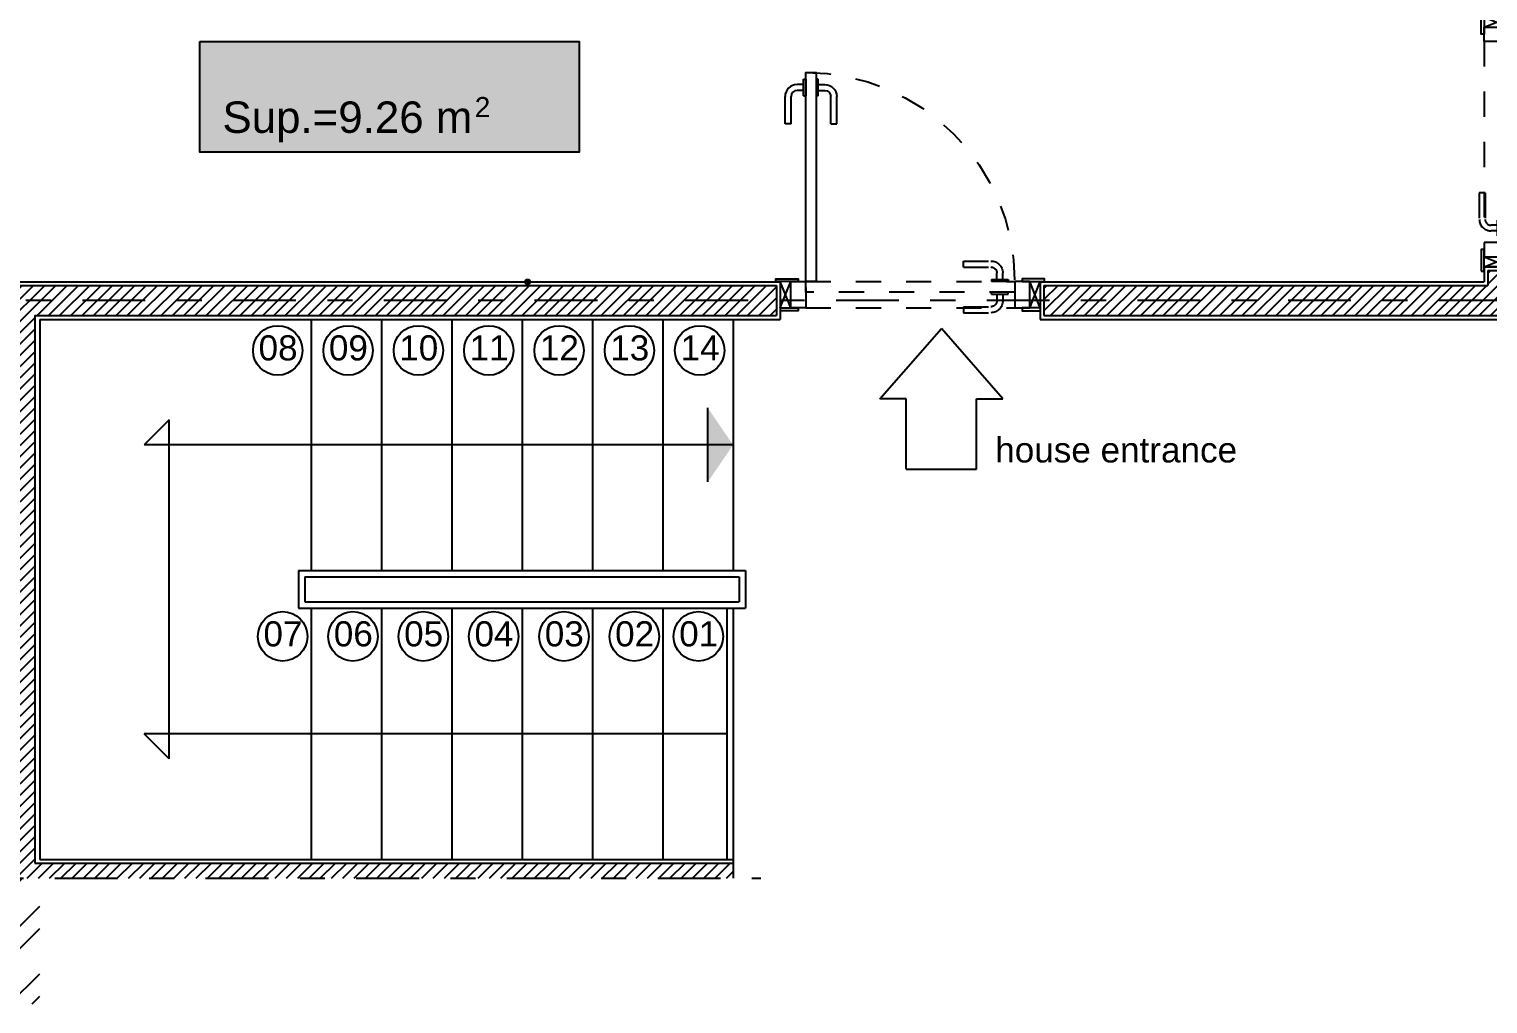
# Model space of a CAD drawing. Header units: millimetres. Extents: x 105 to 1807, y -268 to 915.
# Drawn here: x 981.46 to 987.26, y 434.34 to 438.22 of the extents above; entities that cross this region are included whole.
import ezdxf

# ---------------------------------------------------------------- set-up
doc = ezdxf.new("R2010")
doc.units = ezdxf.units.MM
doc.linetypes.add('HIDDEN2', pattern=[0.1875, 0.125, -0.0625])
doc.linetypes.add('TRAZO_Y_PUNTO', pattern=[1, 0.5, -0.25, 0, -0.25])
for name, color, linetype in [('AUXILIAR', 3, 'Continuous'), ('CARPINTERIA', 3, 'Continuous'), ('EJE', 8, 'Continuous'), ('ENLUCIDO', 8, 'Continuous'), ('ESCALERA', 3, 'Continuous'), ('MURO', 6, 'Continuous'), ('SOMBREADO', 8, 'Continuous'), ('SOMBREADO MURO TERMOARCILLA', 253, 'Continuous'), ('TEXTO', 2, 'Continuous')]:
    doc.layers.add(name, color=color, linetype=linetype)
doc.styles.add('STYLE1', font='arial.ttf', dxfattribs={"height": 0.1})

# ---------------------------------------------------------------- blocks, each defined once
blk = doc.blocks.new('F_Maneta_FSB-001_Planta')
for p, q in [((-0.0275, -0.007), (-0.0275, 0)), ((-0.0275, 0), (0.0275, 0)), ((0.0275, -0.007), (0.0275, 0)), ((0.0275, -0.007), (-0.0275, -0.007)), ((-0.01, -0.007), (-0.01, -0.029)), ((0.01, -0.007), (0.01, -0.029)), ((0.122, -0.049), (0.03, -0.049)), ((0.122, -0.069), (0.03, -0.069)), ((0.122, -0.049), (0.122, -0.069))]:
    blk.add_line(p, q)
for radius in [0.04, 0.02]:
    blk.add_arc((0.03, -0.029), radius, 180, 270)
blk = doc.blocks.new('puerta medianera')
at = {"layer": 'CARPINTERIA'}
for p, q in [((463.1751, 556.74), (463.1751, 556.84)), ((463.2151, 556.84), (463.1751, 556.74)), ((463.1751, 556.84), (463.2151, 556.74)), ((463.2151, 556.84), (463.2151, 556.7628)), ((463.2722, 556.84), (463.2151, 556.84)), ((463.2151, 556.84), (463.2151, 556.74)), ((463.2722, 556.7628), (463.2722, 556.84)), ((464.0722, 556.7628), (464.0722, 556.84)), ((464.0722, 556.84), (464.1294, 556.84)), ((464.1294, 556.84), (464.1294, 556.7628)), ((464.1294, 556.84), (464.1294, 556.74)), ((464.1294, 556.84), (464.1694, 556.74)), ((464.1694, 556.84), (464.1294, 556.74)), ((464.1694, 556.74), (464.1694, 556.84)), ((463.2151, 556.74), (463.1751, 556.74)), ((463.2151, 556.74), (463.2722, 556.74)), ((464.1294, 556.74), (464.0722, 556.74)), ((464.1294, 556.74), (464.1694, 556.74))]:
    blk.add_line(p, q, dxfattribs=at)
at = {"layer": 'CARPINTERIA', "linetype": 'HIDDEN2', "ltscale": 0.25}
for p, q in [((463.2722, 556.84), (464.0722, 556.84)), ((463.8757, 556.8588), (463.9808, 556.8588)), ((463.8757, 556.836), (463.8757, 556.8588)), ((463.8757, 556.836), (463.9808, 556.836)), ((463.9837, 556.788), (464.0465, 556.788)), ((463.9837, 556.788), (463.9837, 556.78)), ((464.0465, 556.78), (463.9837, 556.78)), ((464.0037, 556.788), (464.0037, 556.8131)), ((464.0265, 556.788), (464.0265, 556.8131)), ((464.0465, 556.788), (464.0465, 556.78)), ((463.2722, 556.74), (464.0722, 556.74)), ((463.9837, 556.732), (463.9837, 556.74)), ((464.0465, 556.74), (463.9837, 556.74)), ((463.9837, 556.732), (464.0465, 556.732)), ((464.0037, 556.732), (464.0037, 556.7068)), ((464.0265, 556.732), (464.0265, 556.7068)), ((464.0465, 556.732), (464.0465, 556.74)), ((463.8757, 556.684), (463.8757, 556.6611)), ((463.8757, 556.684), (463.9808, 556.684)), ((463.8757, 556.6611), (463.9808, 556.6611))]:
    blk.add_line(p, q, dxfattribs=at)
at = {"layer": 'CARPINTERIA'}
for points in [[(463.1751, 556.84), (463.2437, 556.84), (463.2437, 556.8514), (463.1751, 556.8514)], [(464.1694, 556.84), (464.1008, 556.84), (464.1008, 556.8514), (464.1694, 556.8514)]]:
    blk.add_lwpolyline(points, dxfattribs=at)
at = {"layer": 'CARPINTERIA', "linetype": 'HIDDEN2', "ltscale": 0.25}
blk.add_lwpolyline([(463.2722, 556.74), (464.0722, 556.74), (464.0722, 556.78), (463.2722, 556.78)], close=True, dxfattribs=at)
at = {"layer": 'CARPINTERIA'}
for points in [[(463.158, 556.74), (463.158, 556.7286), (463.2437, 556.7286), (463.2437, 556.74)], [(463.2722, 556.74), (463.2722, 555.94), (463.3122, 555.94), (463.3122, 556.74)], [(464.1865, 556.74), (464.1865, 556.7286), (464.1008, 556.7286), (464.1008, 556.74)]]:
    blk.add_lwpolyline(points, close=True, dxfattribs=at)
at = {"layer": 'CARPINTERIA', "linetype": 'HIDDEN2', "ltscale": 0.25}
for centre, radius, start, end in [((463.9808, 556.8131), 0.0457, 360, 90), ((463.9808, 556.8131), 0.0229, 360, 90), ((463.2722, 556.74), 0.8, 270, 360), ((463.9808, 556.7068), 0.0229, 270, 360), ((463.9808, 556.7068), 0.0457, 270, 360)]:
    blk.add_arc(centre, radius, start, end, dxfattribs=at)
at = {"layer": 'CARPINTERIA', "extrusion": (0, 0, -1), "xscale": 1.142857142857111, "yscale": 1.142857142857111, "zscale": -1.142857142857143, "rotation": 90}
blk.add_blockref('F_Maneta_FSB-001_Planta', (-463.2722, 555.9971), dxfattribs=at)
at = {"layer": 'CARPINTERIA', "xscale": 1.14285714285711, "yscale": 1.14285714285711, "zscale": 1.14285714285711, "rotation": 90}
blk.add_blockref('F_Maneta_FSB-001_Planta', (463.3122, 555.9971), dxfattribs=at)
blk = doc.blocks.new('pndo')
at = {"layer": 'CARPINTERIA', "linetype": 'HIDDEN2', "ltscale": 0.25}
for p, q in [((439.7526, 452.2157), (439.8578, 452.2157)), ((439.7526, 452.1929), (439.7526, 452.2157)), ((439.7526, 452.1929), (439.8578, 452.1929)), ((439.8806, 452.1449), (439.8806, 452.17)), ((439.9035, 452.1449), (439.9035, 452.17)), ((439.1492, 452.1369), (439.9492, 452.1369)), ((439.8606, 452.1449), (439.9235, 452.1449)), ((439.8606, 452.1449), (439.8606, 452.1369)), ((439.9235, 452.1369), (439.8606, 452.1369)), ((439.8606, 452.0889), (439.8606, 452.0969)), ((439.9235, 452.0969), (439.8606, 452.0969)), ((439.9235, 452.1449), (439.9235, 452.1369)), ((439.9235, 452.0889), (439.9235, 452.0969)), ((439.1492, 452.0369), (439.9492, 452.0369)), ((439.7526, 452.0409), (439.7526, 452.018)), ((439.7526, 452.0409), (439.8578, 452.0409)), ((439.8606, 452.0889), (439.9235, 452.0889)), ((439.8806, 452.0889), (439.8806, 452.0637)), ((439.9035, 452.0889), (439.9035, 452.0637)), ((439.7526, 452.018), (439.8578, 452.018))]:
    blk.add_line(p, q, dxfattribs=at)
at = {"layer": 'CARPINTERIA'}
for p, q in [((439.0921, 452.1369), (439.0521, 452.1369)), ((439.0521, 452.1369), (439.0521, 452.0369)), ((439.0921, 452.0369), (439.0521, 452.1369)), ((439.0521, 452.0369), (439.0921, 452.1369)), ((439.0921, 452.1369), (439.1492, 452.1369)), ((439.0921, 452.0369), (439.0921, 452.1369)), ((439.0921, 452.0369), (439.0921, 452.114)), ((439.1492, 452.114), (439.1492, 452.0369)), ((440.0064, 452.1369), (439.9492, 452.1369)), ((439.9492, 452.114), (439.9492, 452.0369)), ((440.0064, 452.0369), (440.0064, 452.1369)), ((440.0064, 452.1369), (440.0464, 452.1369)), ((440.0064, 452.0369), (440.0464, 452.1369)), ((440.0464, 452.0369), (440.0064, 452.1369)), ((440.0064, 452.0369), (440.0064, 452.114)), ((440.0464, 452.1369), (440.0464, 452.0369)), ((439.1492, 452.0369), (439.0921, 452.0369)), ((439.9492, 452.0369), (440.0064, 452.0369))]:
    blk.add_line(p, q, dxfattribs=at)
for points in [[(439.1492, 452.1369), (439.1492, 452.9369), (439.1892, 452.9369), (439.1892, 452.1369)], [(439.0349, 452.1369), (439.0349, 452.1483), (439.1206, 452.1483), (439.1206, 452.1369)], [(440.0635, 452.1369), (440.0635, 452.1483), (439.9778, 452.1483), (439.9778, 452.1369)], [(439.0349, 452.0254), (439.0349, 452.0369), (439.1206, 452.0369), (439.1206, 452.0254)], [(440.0635, 452.0254), (440.0635, 452.0369), (439.9778, 452.0369), (439.9778, 452.0254)]]:
    blk.add_lwpolyline(points, close=True, dxfattribs=at)
at = {"layer": 'CARPINTERIA', "linetype": 'HIDDEN2', "ltscale": 0.25}
blk.add_lwpolyline([(439.1492, 452.1369), (439.9492, 452.1369), (439.9492, 452.0969), (439.1492, 452.0969)], close=True, dxfattribs=at)
for centre, radius, start, end in [((439.1492, 452.1369), 0.8, 360, 90), ((439.8578, 452.17), 0.0457, 360, 90), ((439.8578, 452.17), 0.0229, 360, 90), ((439.8578, 452.0637), 0.0229, 270, 360), ((439.8578, 452.0637), 0.0457, 270, 360)]:
    blk.add_arc(centre, radius, start, end, dxfattribs=at)
at = {"layer": 'CARPINTERIA', "xscale": 1.14285714285711, "yscale": 1.14285714285711, "zscale": 1.14285714285711, "rotation": 269.9999999998696}
blk.add_blockref('F_Maneta_FSB-001_Planta', (439.1492, 452.8797), dxfattribs=at)
at = {"layer": 'CARPINTERIA', "extrusion": (0, 0, -1), "xscale": 1.14285714285711, "yscale": 1.14285714285711, "zscale": -1.142857142857143, "rotation": 270.0000000001304}
blk.add_blockref('F_Maneta_FSB-001_Planta', (-439.1892, 452.8797), dxfattribs=at)
blk = doc.blocks.new('FLEHA ACVCESO')
at = {"layer": 'AUXILIAR'}
for p, q in [((142.7066, 251.3717), (142.9514, 251.6515)), ((143.1963, 251.3717), (142.9514, 251.6515)), ((142.8115, 251.3717), (142.7066, 251.3717)), ((142.8115, 251.0918), (142.8115, 251.3717)), ((143.0914, 251.0918), (143.0914, 251.3717)), ((143.0914, 251.3717), (143.1963, 251.3717)), ((142.8115, 251.0918), (143.0914, 251.0918))]:
    blk.add_line(p, q, dxfattribs=at)

msp = doc.modelspace()

# ---------------------------------------------------------------- hatches: boundary and pattern name
at = {"layer": 'ESCALERA'}
msp.add_hatch(color=256, dxfattribs=at).paths.add_polyline_path([(984.1586, 436.7148), (984.2588, 436.5678), (984.1586, 436.4207)])
at = {"layer": 'SOMBREADO'}
h = msp.add_hatch(dxfattribs=at)
h.set_pattern_fill('ANSI31', color=256, scale=0.01, style=0)
h.set_pattern_definition([(45, (804.349767, 370.048774), (-0.0224506403, 0.0224506403), [])])
h.paths.add_polyline_path([(987.7538, 437.2027), (987.3338, 437.2027), (987.3338, 437.2621), (987.2638, 437.2621), (987.2638, 437.2027), (985.4964, 437.2027), (985.4964, 437.0827), (987.6338, 437.0827), (987.6338, 434.7127), (994.1738, 434.7127), (994.1738, 434.9345), (994.1038, 434.9345), (994.1038, 434.7727), (987.7538, 434.7727)])
h = msp.add_hatch(dxfattribs=at)
h.set_pattern_fill('ANSI31', color=256, scale=0.01, style=0)
h.set_pattern_definition([(45, (987.228753, 438.557732), (-0.02245064, 0.02245064), [])])
h.paths.add_polyline_path([(984.2588, 434.9027), (981.4788, 434.9027), (981.4788, 437.0827), (984.4319, 437.0827), (984.4319, 437.2027), (981.308, 437.2027), (981.308, 437.1327), (981.3638, 437.1327), (981.3638, 434.9027), (977.7738, 434.9027), (977.7738, 435.5627), (977.7038, 435.5627), (977.7038, 434.8427), (984.2588, 434.8427)])
h = msp.add_hatch(dxfattribs=at)
h.set_pattern_fill('ANSI32', color=256, scale=0.02, style=0)
h.set_pattern_definition([(45, (851.61878, 370.04877), (-0.13470384, 0.13470384), []), (45, (851.70858, 370.04877), (-0.13470384, 0.13470384), [])])
h.paths.add_polyline_path([(981.4988, 434.8427), (977.5088, 434.8427), (977.5088, 434.3427), (981.4988, 434.3427)])
at = {"layer": 'SOMBREADO MURO TERMOARCILLA'}
msp.add_hatch(color=256, dxfattribs=at).paths.add_polyline_path([(983.6457, 438.1745), (982.1365, 438.1745), (982.1365, 437.7337), (983.6457, 437.7337)])
at = {"layer": 'TEXTO'}
h = msp.add_hatch(color=256, dxfattribs=at)
h.dxf.hatch_style = 1
h.paths.add_polyline_path([(983.4495, 437.2223), (983.4331, 437.2223, 0.140492), (983.4316, 437.2172, 1), (983.451, 437.2172, 0.140492)])
h.paths.add_polyline_path([(983.4331, 437.2223), (983.4495, 437.2223, 0.554434)])

# ---------------------------------------------------------------- linework, layer by layer
at = {"layer": 'EJE', "linetype": 'TRAZO_Y_PUNTO', "ltscale": 0.5}
msp.add_line((987.9188, 437.1427), (981.1988, 437.1427), dxfattribs=at)
at = {"layer": 'ENLUCIDO'}
for p, q in [((987.2488, 437.2771), (987.3488, 437.2771)), ((987.2488, 437.2771), (987.2488, 437.2177)), ((981.293, 437.2177), (984.4469, 437.2177)), ((984.4469, 437.2177), (984.4469, 437.0677)), ((985.4814, 437.2177), (987.2488, 437.2177)), ((985.4814, 437.2177), (985.4814, 437.0677)), ((981.4988, 437.0677), (984.4469, 437.0677)), ((981.4988, 437.0677), (981.4988, 434.9177)), ((985.4814, 437.0677), (987.6188, 437.0677)), ((981.4988, 434.9177), (984.2588, 434.9177)), ((984.2588, 434.9177), (984.2588, 434.9027))]:
    msp.add_line(p, q, dxfattribs=at)
at = {"layer": 'ESCALERA'}
for p, q in [((982.5788, 437.0677), (982.5788, 436.0677)), ((982.8588, 437.0677), (982.8588, 436.0677)), ((983.1388, 437.0677), (983.1388, 436.0677)), ((983.4188, 437.0677), (983.4188, 436.0677)), ((983.6988, 437.0677), (983.6988, 436.0677)), ((983.9788, 437.0677), (983.9788, 436.0677)), ((984.2588, 437.0677), (984.2588, 436.0677)), ((984.1586, 436.4207), (984.1586, 436.7148)), ((982.0138, 436.6677), (981.9138, 436.5677)), ((982.0138, 435.3177), (982.0138, 436.6677)), ((984.2588, 436.5677), (981.9138, 436.5677)), ((982.5288, 436.0677), (984.3088, 436.0677)), ((982.5288, 436.0677), (982.5288, 435.9177)), ((984.3088, 436.0677), (984.3088, 435.9177)), ((982.5538, 436.0427), (984.2838, 436.0427)), ((982.5538, 436.0427), (982.5538, 435.9427)), ((984.2838, 436.0427), (984.2838, 435.9427)), ((982.5288, 435.9177), (984.3088, 435.9177)), ((982.5538, 435.9427), (984.2838, 435.9427)), ((982.5788, 435.9177), (982.5788, 434.9177)), ((982.8588, 435.9177), (982.8588, 434.9177)), ((983.1388, 435.9177), (983.1388, 434.9177)), ((983.4188, 435.9177), (983.4188, 434.9177)), ((983.6988, 435.9177), (983.6988, 434.9177)), ((983.9788, 435.9177), (983.9788, 434.9177)), ((984.2338, 435.9177), (984.2338, 434.9177)), ((984.2588, 435.9177), (984.2588, 434.9177)), ((984.2338, 435.4177), (981.9138, 435.4177)), ((982.0138, 435.3177), (981.9138, 435.4177))]:
    msp.add_line(p, q, dxfattribs=at)
at = {"layer": 'MURO'}
for p, q in [((987.2638, 437.2621), (987.3338, 437.2621)), ((987.2638, 437.2621), (987.2638, 437.2027)), ((981.308, 437.2027), (984.4319, 437.2027)), ((984.4319, 437.2027), (984.4319, 437.0827)), ((985.4964, 437.2027), (987.2638, 437.2027)), ((985.4964, 437.2027), (985.4964, 437.0827)), ((981.4788, 437.0827), (984.4319, 437.0827)), ((981.4788, 437.0827), (981.4788, 434.9027)), ((985.4964, 437.0827), (987.6338, 437.0827)), ((981.4788, 434.9027), (984.2588, 434.9027)), ((984.2588, 434.9027), (984.2588, 434.8427))]:
    msp.add_line(p, q, dxfattribs=at)
at = {"layer": 'MURO', "color": 5, "linetype": 'TRAZO_Y_PUNTO', "ltscale": 0.5}
msp.add_line((977.3588, 434.8427), (984.3688, 434.8427), dxfattribs=at)
at = {"layer": 'TEXTO'}
msp.add_lwpolyline([(982.1365, 438.1745), (983.6457, 438.1745), (983.6457, 437.7337), (982.1365, 437.7337)], close=True, dxfattribs=at)
msp.add_circle((983.4413, 437.2172), 0.0097, dxfattribs=at)
at = {"layer": 'TEXTO', "color": 3}
for centre in [(982.4462, 436.9439), (982.7262, 436.9439), (983.0062, 436.9439), (983.2862, 436.9439), (983.5662, 436.9439), (983.8462, 436.9439), (984.1262, 436.9439), (982.4657, 435.8055), (982.7457, 435.8055), (983.0257, 435.8055), (983.3057, 435.8055), (983.5857, 435.8055), (983.8657, 435.8055), (984.1207, 435.8055)]:
    msp.add_circle(centre, 0.0985, dxfattribs=at)

# ---------------------------------------------------------------- block references
at = {"layer": 'AUXILIAR'}
msp.add_blockref('FLEHA ACVCESO', (842.137, 185.3799), dxfattribs=at)
at = {"layer": 'CARPINTERIA', "rotation": 270.0000000004559}
msp.add_blockref('pndo', (535.2119, 877.3234), dxfattribs=at)
at = {"layer": 'CARPINTERIA', "color": 2, "xscale": -1.040404040404042, "yscale": 1.040404040404042, "zscale": 1.04040404040404, "rotation": 180}
msp.add_blockref('puerta medianera', (502.5577, 1016.4523), dxfattribs=at)

# ---------------------------------------------------------------- texts
at = {"layer": 'TEXTO', "style": 'STYLE1'}
for s, height, p in [('Sup.=9.26 m', 0.125, (982.226, 437.8101)), ('house entrance', 0.1, (985.3026, 436.4979))]:
    msp.add_text(s, height=height, dxfattribs=at).set_placement(p)
at = {"layer": 'TEXTO', "color": 4, "style": 'STYLE1'}
msp.add_text('2', height=0.08, dxfattribs=at).set_placement((983.2304, 437.8727))
at = {"layer": 'TEXTO', "color": 3, "style": 'STYLE1'}
for s, p in [('08', (982.3698, 436.9042)), ('09', (982.6498, 436.9042)), ('10', (982.9298, 436.9042)), ('11', (983.2098, 436.9042)), ('12', (983.4898, 436.9042)), ('13', (983.7698, 436.9042)), ('14', (984.0498, 436.9042)), ('07', (982.3893, 435.7658)), ('06', (982.6693, 435.7658)), ('05', (982.9493, 435.7658)), ('04', (983.2293, 435.7658)), ('03', (983.5093, 435.7658)), ('02', (983.7893, 435.7658)), ('01', (984.0443, 435.7658))]:
    msp.add_text(s, height=0.1, dxfattribs=at).set_placement(p)

doc.saveas('drawing.dxf')
